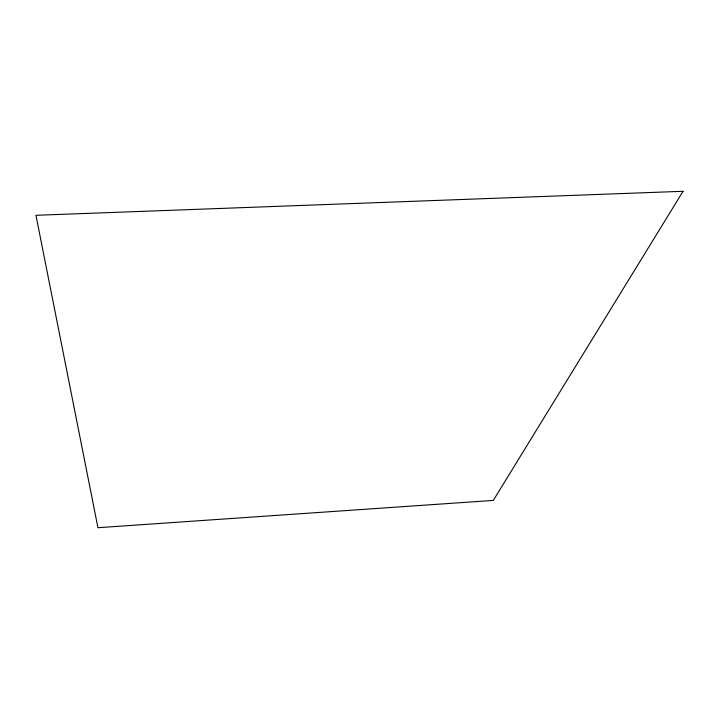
<?xml version="1.0" encoding="UTF-8"?>
<svg xmlns="http://www.w3.org/2000/svg" width="719" height="719" viewBox="0 0 719 719"><rect width="100%" height="100%" fill="white"/><g stroke="black" fill="none" stroke-linecap="round" stroke-linejoin="round"><path stroke-width="1.08" d="M683.05 191.29L493.297 500.415L97.946 527.71L35.95 215.296L683.05 191.29"/></g></svg>
